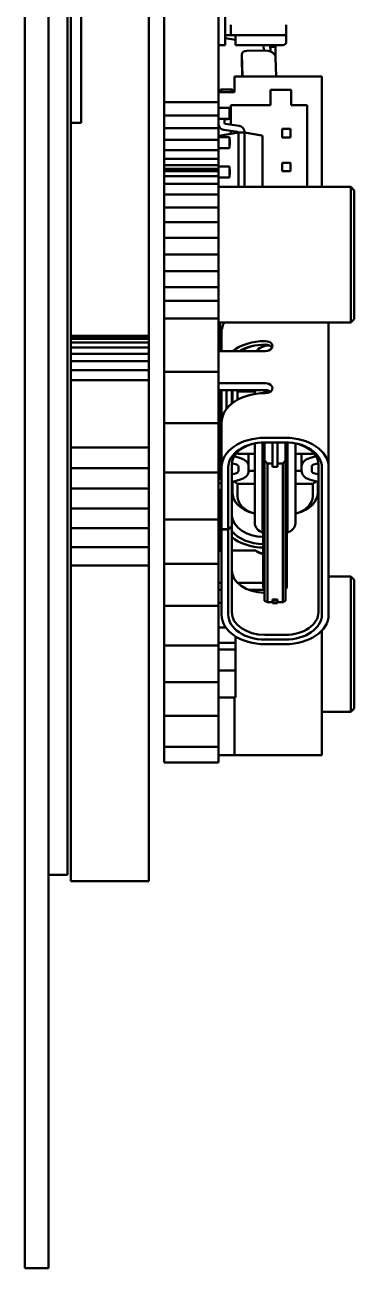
# Model space of a CAD drawing. Header units: millimetres. Extents: x 71 to 428, y 120 to 295.
# Drawn here: x 235.33 to 245.04, y 156.57 to 193.28 of the extents above; entities that cross this region are included whole.
import ezdxf

# ---------------------------------------------------------------- set-up
doc = ezdxf.new("R2010")
doc.units = ezdxf.units.MM
doc.header["$LTSCALE"] = 0.75
doc.layers.add('Visible', color=7, linetype='Continuous', lineweight=50)

msp = doc.modelspace()

# ---------------------------------------------------------------- linework, layer by layer
at = {"layer": 'Visible', "extrusion": (1, -2e-16, 0)}
for p, q in [((235.33, 252.426), (235.33, 156.566)), ((236.03, 252.426), (236.03, 156.566)), ((236.59, 168.176), (236.59, 240.816)), ((236.69, 190.384), (236.69, 219.424)), ((236.99, 194.524), (236.99, 190.384)), ((238.99, 194.524), (238.99, 184.093)), ((239.44, 190.997), (239.44, 194.524)), ((241.041, 194.525), (241.041, 190.997)), ((241.241, 192.98), (241.241, 194.18)), ((241.408, 193.28), (241.408, 192.98)), ((241.241, 192.78), (241.241, 192.98)), ((241.408, 192.98), (241.241, 192.98)), ((241.541, 192.834), (241.241, 192.887)), ((241.241, 192.78), (241.241, 192.68)), ((241.408, 192.98), (242.991, 192.98)), ((241.541, 192.68), (241.541, 192.98)), ((243.041, 193.03), (243.041, 192.78)), ((241.241, 192.68), (241.041, 192.68)), ((242.941, 192.68), (241.541, 192.68)), ((241.73, 192.299), (241.73, 192.406)), ((241.73, 192.404), (241.746, 191.757)), ((242.427, 192.518), (241.877, 192.512)), ((242.37, 192.68), (242.374, 192.518)), ((242.571, 192.494), (242.567, 192.68)), ((242.572, 192.609), (242.57, 192.68)), ((242.597, 192.627), (242.572, 192.609)), ((242.572, 192.609), (242.572, 192.494)), ((242.595, 192.68), (242.597, 192.627)), ((242.597, 192.627), (242.697, 192.628)), ((242.695, 192.68), (242.697, 192.628)), ((242.722, 192.61), (242.697, 192.628)), ((242.722, 192.61), (242.72, 192.68)), ((242.722, 192.451), (242.722, 192.61)), ((241.73, 192.298), (241.743, 191.757)), ((242.74, 191.757), (242.727, 192.314)), ((241.509, 191.294), (241.509, 191.757)), ((244.091, 191.757), (241.509, 191.757)), ((244.091, 188.492), (244.091, 191.757)), ((241.509, 191.294), (241.041, 191.294)), ((241.452, 191.375), (241.102, 191.371)), ((241.102, 191.371), (241.104, 191.294)), ((241.158, 191.294), (241.102, 191.371)), ((241.234, 191.294), (241.233, 191.294)), ((241.324, 191.295), (241.234, 191.294)), ((241.234, 191.294), (241.234, 191.294)), ((241.327, 191.294), (241.324, 191.295)), ((241.324, 191.295), (241.324, 191.294)), ((241.396, 191.294), (241.452, 191.375)), ((241.452, 191.375), (241.454, 191.294)), ((242.571, 191.362), (242.571, 190.912)), ((243.187, 191.362), (242.571, 191.362)), ((243.187, 190.912), (243.187, 191.362)), ((239.44, 190.605), (239.44, 190.997)), ((239.44, 190.997), (241.041, 190.997)), ((241.041, 190.997), (241.041, 190.605)), ((239.44, 190.228), (239.44, 190.605)), ((239.44, 190.605), (241.041, 190.605)), ((241.366, 190.833), (241.041, 190.833)), ((241.041, 190.605), (241.041, 190.228)), ((241.366, 190.833), (241.366, 190.503)), ((241.376, 190.742), (241.366, 190.742)), ((241.376, 190.738), (241.366, 190.738)), ((241.376, 190.588), (241.366, 190.588)), ((241.376, 190.584), (241.366, 190.584)), ((241.376, 190.738), (241.376, 190.742)), ((241.376, 190.588), (241.376, 190.738)), ((241.376, 190.584), (241.376, 190.588)), ((241.401, 190.912), (241.401, 190.332)), ((242.571, 190.912), (241.401, 190.912)), ((243.652, 190.912), (243.187, 190.912)), ((243.652, 188.492), (243.652, 190.912)), ((236.69, 184.093), (236.69, 190.384)), ((236.69, 190.384), (236.99, 190.384)), ((239.44, 189.88), (239.44, 190.228)), ((239.44, 190.228), (241.041, 190.228)), ((241.366, 190.503), (241.041, 190.503)), ((241.041, 190.228), (241.041, 189.88)), ((241.196, 190.179), (241.609, 190.121)), ((241.221, 190.375), (241.221, 190.503)), ((241.221, 190.495), (241.315, 190.495)), ((241.651, 190.297), (241.238, 190.355)), ((243.166, 190.207), (242.916, 190.207)), ((242.916, 190.207), (242.916, 189.957)), ((243.166, 190.207), (243.166, 189.957)), ((239.44, 189.576), (239.44, 189.88)), ((239.44, 189.88), (241.041, 189.88)), ((241.366, 189.965), (241.041, 189.965)), ((241.041, 189.88), (241.041, 189.576)), ((241.057, 190.001), (241.626, 190.101)), ((241.366, 189.635), (241.366, 189.965)), ((241.376, 189.884), (241.366, 189.884)), ((241.376, 189.806), (241.376, 189.884)), ((241.401, 190.15), (241.401, 190.061)), ((241.626, 190.101), (241.806, 190.101)), ((241.626, 190.101), (241.626, 190.101)), ((241.626, 190.081), (241.626, 188.492)), ((241.626, 190.081), (241.626, 190.081)), ((241.806, 190.101), (241.806, 190.119)), ((241.806, 190.101), (242.324, 190.009)), ((241.806, 190.081), (241.806, 188.492)), ((241.806, 190.081), (241.806, 190.081)), ((242.341, 189.99), (242.341, 188.512)), ((243.166, 189.957), (242.916, 189.957)), ((239.44, 189.326), (239.44, 189.576)), ((239.44, 189.576), (241.041, 189.576)), ((241.366, 189.635), (241.041, 189.635)), ((241.041, 189.576), (241.041, 189.326)), ((241.376, 189.727), (241.366, 189.727)), ((241.376, 189.727), (241.376, 189.806)), ((239.44, 189.14), (239.44, 189.326)), ((239.44, 189.326), (241.041, 189.326)), ((239.44, 189.026), (239.44, 189.14)), ((239.44, 189.14), (241.041, 189.14)), ((241.041, 189.326), (241.041, 189.14)), ((241.041, 189.14), (241.041, 189.026)), ((241.366, 189.098), (241.041, 189.098)), ((241.366, 189.098), (241.366, 188.768)), ((242.916, 189.207), (242.916, 188.957)), ((243.166, 189.207), (242.916, 189.207)), ((243.166, 189.207), (243.166, 188.957)), ((239.44, 189.008), (239.44, 189.026)), ((239.44, 189.026), (241.041, 189.026)), ((239.44, 188.959), (239.44, 189.008)), ((239.44, 189.008), (241.041, 189.008)), ((239.44, 188.816), (239.44, 188.959)), ((239.44, 188.959), (241.041, 188.959)), ((239.44, 188.584), (239.44, 188.816)), ((239.44, 188.816), (241.041, 188.816)), ((241.041, 189.026), (241.041, 189.008)), ((241.041, 189.008), (241.041, 188.959)), ((241.041, 188.959), (241.041, 188.816)), ((241.041, 188.816), (241.041, 188.584)), ((241.366, 188.768), (241.041, 188.768)), ((241.376, 189.006), (241.366, 189.006)), ((241.376, 189.002), (241.366, 189.002)), ((241.376, 188.852), (241.366, 188.852)), ((241.376, 188.849), (241.366, 188.849)), ((241.376, 189.002), (241.376, 189.006)), ((241.376, 188.852), (241.376, 189.002)), ((241.376, 188.849), (241.376, 188.852)), ((243.166, 188.957), (242.916, 188.957)), ((239.44, 188.272), (239.44, 188.584)), ((239.44, 188.584), (241.041, 188.584)), ((241.041, 188.584), (241.041, 188.272)), ((241.041, 188.492), (244.941, 188.492)), ((241.109, 188.492), (241.057, 188.501)), ((242.324, 188.492), (242.322, 188.492)), ((244.941, 188.492), (244.941, 184.492)), ((245.041, 188.392), (244.941, 188.492)), ((245.041, 188.392), (245.041, 184.592)), ((239.44, 187.891), (239.44, 188.272)), ((239.44, 188.272), (241.041, 188.272)), ((241.041, 188.272), (241.041, 187.891)), ((239.44, 187.457), (239.44, 187.891)), ((239.44, 187.891), (241.041, 187.891)), ((241.041, 187.891), (241.041, 187.457)), ((239.44, 186.986), (239.44, 187.457)), ((239.44, 187.457), (241.041, 187.457)), ((241.041, 187.457), (241.041, 186.986)), ((239.44, 186.496), (239.44, 186.986)), ((239.44, 186.986), (241.041, 186.986)), ((241.041, 186.986), (241.041, 186.496)), ((239.44, 186.006), (239.44, 186.496)), ((239.44, 186.496), (241.041, 186.496)), ((241.041, 186.496), (241.041, 186.006)), ((239.44, 185.534), (239.44, 186.006)), ((239.44, 186.006), (241.041, 186.006)), ((241.041, 186.006), (241.041, 185.534)), ((239.44, 185.131), (239.44, 185.534)), ((239.44, 185.534), (241.041, 185.534)), ((241.041, 185.534), (241.041, 185.131)), ((239.44, 184.609), (239.44, 185.131)), ((239.44, 185.131), (241.041, 185.131)), ((241.041, 185.131), (241.041, 184.609)), ((239.44, 183.034), (239.44, 184.609)), ((239.44, 184.609), (241.041, 184.609)), ((241.041, 184.609), (241.041, 183.034)), ((241.041, 184.492), (244.941, 184.492)), ((241.08, 184.367), (241.041, 184.367)), ((241.08, 183.92), (241.08, 184.492)), ((241.13, 184.395), (241.13, 184.332)), ((241.13, 184.395), (241.168, 184.395)), ((241.13, 183.647), (241.13, 184.332)), ((244.29, 184.492), (244.29, 180.214)), ((245.041, 184.592), (244.941, 184.492)), ((236.69, 184.093), (236.69, 184.072)), ((236.69, 184.093), (238.99, 184.093)), ((236.69, 184.072), (236.69, 184.008)), ((236.69, 184.072), (238.99, 184.072)), ((236.69, 184.008), (236.69, 183.902)), ((236.69, 184.008), (238.99, 184.008)), ((238.99, 184.093), (238.99, 184.072)), ((238.99, 184.072), (238.99, 184.008)), ((238.99, 184.008), (238.99, 183.902)), ((242.41, 183.94), (242.43, 183.94)), ((236.69, 183.902), (236.69, 183.755)), ((236.69, 183.902), (238.99, 183.902)), ((236.69, 183.755), (236.69, 183.569)), ((236.69, 183.755), (238.99, 183.755)), ((238.99, 183.902), (238.99, 183.755)), ((238.99, 183.755), (238.99, 183.569)), ((241.08, 183.92), (241.08, 183.641)), ((241.08, 183.92), (241.13, 183.92)), ((242.43, 183.647), (241.13, 183.647)), ((242.43, 183.837), (242.41, 183.837)), ((236.69, 183.569), (236.69, 183.344)), ((236.69, 183.569), (238.99, 183.569)), ((236.69, 183.344), (236.69, 183.085)), ((236.69, 183.344), (238.99, 183.344)), ((238.99, 183.569), (238.99, 183.344)), ((238.99, 183.344), (238.99, 183.085)), ((236.69, 183.085), (236.69, 182.789)), ((236.69, 183.085), (238.99, 183.085)), ((238.99, 183.085), (238.99, 182.789)), ((239.44, 181.517), (239.44, 183.034)), ((239.44, 183.034), (241.041, 183.034)), ((241.041, 183.034), (241.041, 181.517)), ((236.69, 182.789), (236.69, 181.433)), ((236.69, 182.789), (238.99, 182.789)), ((238.99, 182.789), (238.99, 181.433)), ((241.041, 182.696), (242.43, 182.696)), ((241.041, 182.492), (242.43, 182.492)), ((241.08, 182.492), (241.08, 181.252)), ((241.13, 182.215), (241.13, 182.492)), ((241.28, 182.492), (241.28, 182.215)), ((241.43, 182.324), (241.43, 182.492)), ((241.45, 182.108), (241.45, 182.492)), ((241.6, 182.455), (241.551, 182.492)), ((242.11, 182.492), (242.11, 182.379)), ((241.13, 181.932), (241.13, 182.215)), ((241.28, 182.215), (241.28, 181.941)), ((241.43, 182.092), (241.43, 182.324)), ((241.43, 182.165), (241.45, 182.184)), ((242.11, 182.455), (241.6, 182.455)), ((241.6, 182.207), (241.6, 182.455)), ((242.4, 182.441), (242.564, 182.441)), ((242.4, 182.441), (242.4, 182.404)), ((242.4, 182.441), (242.4, 182.441)), ((242.43, 182.404), (242.41, 182.404)), ((241.13, 181.531), (241.13, 181.932)), ((236.69, 181.433), (236.69, 180.804)), ((238.99, 181.433), (238.99, 180.804)), ((239.44, 180.063), (239.44, 181.517)), ((239.44, 181.517), (241.041, 181.517)), ((241.041, 181.517), (241.041, 180.063)), ((241.13, 180.214), (241.13, 181.531)), ((241.08, 180.714), (241.08, 181.252)), ((241.08, 181.252), (241.13, 181.252)), ((242.41, 181.087), (243.01, 181.087)), ((236.69, 180.804), (236.69, 180.187)), ((236.69, 180.804), (238.99, 180.804)), ((238.99, 180.804), (238.99, 180.187)), ((241.08, 180.925), (241.041, 180.925)), ((241.08, 179.862), (241.08, 180.714)), ((241.08, 180.714), (241.13, 180.714)), ((241.573, 180.634), (241.6, 180.614)), ((241.6, 180.614), (241.6, 180.664)), ((242.11, 180.922), (242.11, 178.558)), ((242.34, 180.949), (242.34, 178.39)), ((242.36, 180.95), (242.36, 180.687)), ((242.36, 180.687), (242.36, 180.448)), ((242.4, 180.951), (242.4, 180.415)), ((242.41, 180.951), (243.01, 180.951)), ((242.635, 180.398), (242.635, 180.951)), ((242.785, 180.398), (242.785, 180.951)), ((243.02, 180.415), (243.02, 180.951)), ((243.06, 180.95), (243.06, 180.687)), ((243.06, 180.687), (243.06, 180.448)), ((243.08, 180.949), (243.08, 178.39)), ((243.31, 180.922), (243.31, 178.558)), ((243.82, 180.614), (243.82, 180.664)), ((243.848, 180.634), (243.82, 180.614)), ((241.08, 180.425), (241.041, 180.425)), ((241.43, 178.46), (241.43, 180.287)), ((241.433, 180.338), (241.571, 180.297)), ((241.691, 180.484), (241.503, 180.541)), ((241.6, 180.614), (242.11, 180.614)), ((241.93, 180.235), (241.93, 180.614)), ((242.36, 179.92), (242.36, 180.448)), ((242.4, 180.415), (242.485, 180.329)), ((242.4, 180.415), (242.4, 176.27)), ((242.635, 180.329), (242.485, 180.329)), ((242.485, 180.329), (242.485, 176.231)), ((242.635, 180.289), (242.635, 180.398)), ((242.635, 180.289), (242.635, 180.233)), ((242.785, 180.398), (242.785, 180.289)), ((242.935, 180.329), (242.785, 180.329)), ((242.785, 180.233), (242.785, 180.289)), ((243.02, 180.415), (242.935, 180.329)), ((242.935, 180.329), (242.935, 176.231)), ((243.02, 180.616), (243.026, 180.612)), ((243.02, 176.27), (243.02, 180.415)), ((243.06, 180.448), (243.06, 179.92)), ((243.31, 180.614), (243.82, 180.614)), ((243.49, 180.6), (243.49, 180.235)), ((243.917, 180.541), (243.729, 180.484)), ((243.85, 180.297), (243.988, 180.338)), ((243.99, 180.287), (243.99, 175.936)), ((236.69, 180.187), (236.69, 179.584)), ((236.69, 180.187), (238.99, 180.187)), ((238.99, 180.187), (238.99, 179.584)), ((239.44, 178.677), (239.44, 180.063)), ((239.44, 180.063), (241.041, 180.063)), ((241.041, 180.063), (241.041, 178.677)), ((241.13, 180.214), (241.13, 178.387)), ((241.33, 178.387), (241.33, 180.214)), ((241.571, 180.044), (241.43, 180.002)), ((241.63, 180.235), (241.63, 180.106)), ((241.93, 180.106), (241.93, 180.235)), ((241.93, 180.108), (242.11, 180.108)), ((242.36, 179.681), (242.36, 179.92)), ((242.635, 180.233), (242.785, 180.233)), ((243.06, 179.92), (243.06, 179.681)), ((243.31, 180.108), (243.49, 180.108)), ((243.49, 180.235), (243.49, 180.106)), ((243.79, 180.106), (243.79, 180.235)), ((243.99, 180.002), (243.85, 180.044)), ((244.09, 180.214), (244.09, 175.863)), ((244.29, 180.214), (244.29, 175.863)), ((236.69, 179.584), (236.69, 178.995)), ((236.69, 179.584), (238.99, 179.584)), ((238.99, 179.584), (238.99, 178.995)), ((241.13, 179.751), (241.041, 179.751)), ((241.13, 179.547), (241.041, 179.547)), ((241.077, 179.547), (241.079, 179.483)), ((241.13, 179.862), (241.08, 179.862)), ((241.45, 179.602), (241.45, 179.775)), ((241.45, 179.602), (241.45, 179.469)), ((241.49, 179.796), (241.691, 179.857)), ((241.6, 179.727), (241.501, 179.8)), ((242.11, 179.727), (241.6, 179.727)), ((241.6, 179.727), (241.6, 179.359)), ((242.36, 179.521), (242.36, 179.681)), ((243.06, 179.681), (243.06, 179.521)), ((243.82, 179.727), (243.31, 179.727)), ((243.729, 179.857), (243.931, 179.796)), ((243.82, 179.727), (243.919, 179.8)), ((243.82, 179.359), (243.82, 179.727)), ((243.97, 179.602), (243.97, 179.775)), ((243.97, 179.602), (243.97, 179.469)), ((241.076, 179.193), (241.076, 177.747)), ((241.076, 179.193), (241.079, 179.073)), ((241.079, 179.483), (241.079, 179.073)), ((241.13, 179.483), (241.079, 179.483)), ((241.45, 179.469), (241.45, 179.465)), ((242.36, 179.35), (242.36, 179.521)), ((242.36, 179.18), (242.36, 179.35)), ((242.36, 179.009), (242.36, 179.18)), ((243.06, 179.521), (243.06, 179.35)), ((243.06, 179.35), (243.06, 179.18)), ((243.06, 179.18), (243.06, 179.009)), ((243.97, 179.469), (243.97, 179.465)), ((236.69, 178.995), (236.69, 178.42)), ((236.69, 178.995), (238.99, 178.995)), ((238.99, 178.995), (238.99, 178.42)), ((241.079, 179.073), (241.13, 179.073)), ((242.11, 178.846), (242.064, 178.858)), ((242.36, 178.839), (242.36, 179.009)), ((242.36, 178.668), (242.36, 178.839)), ((243.06, 179.009), (243.06, 178.839)), ((243.06, 178.839), (243.06, 178.668)), ((243.31, 178.846), (243.357, 178.858)), ((239.44, 177.361), (239.44, 178.677)), ((239.44, 178.677), (241.041, 178.677)), ((241.041, 178.677), (241.041, 177.361)), ((241.33, 178.387), (241.43, 178.46)), ((241.33, 178.38), (241.43, 178.453)), ((241.43, 178.776), (241.433, 178.778)), ((241.43, 178.453), (241.43, 178.46)), ((241.43, 175.936), (241.43, 178.453)), ((242.36, 178.498), (242.36, 178.668)), ((242.36, 178.215), (242.36, 178.498)), ((243.06, 178.668), (243.06, 178.498)), ((243.06, 178.498), (243.06, 178.215)), ((236.69, 178.42), (236.69, 177.86)), ((236.69, 178.42), (238.99, 178.42)), ((238.99, 178.42), (238.99, 177.86)), ((241.042, 178.1), (241.041, 178.1)), ((241.13, 178.38), (241.13, 178.387)), ((241.13, 178.387), (241.33, 178.387)), ((241.33, 178.38), (241.13, 178.38)), ((241.13, 178.38), (241.13, 175.863)), ((241.33, 175.863), (241.33, 178.38)), ((242.36, 177.976), (242.36, 178.215)), ((243.06, 178.215), (243.06, 177.976)), ((236.69, 177.86), (236.69, 177.315)), ((236.69, 177.86), (238.99, 177.86)), ((238.99, 177.86), (238.99, 177.315)), ((241.43, 177.755), (242.143, 177.755)), ((242.36, 176.936), (242.36, 177.976)), ((243.06, 177.976), (243.06, 176.936)), ((239.44, 176.12), (239.44, 177.361)), ((239.44, 177.361), (241.041, 177.361)), ((241.041, 177.361), (241.041, 176.12)), ((236.69, 177.315), (236.69, 176.785)), ((236.69, 177.315), (238.99, 177.315)), ((238.99, 177.315), (238.99, 176.785)), ((244.29, 176.992), (244.941, 176.992)), ((244.941, 176.992), (244.941, 172.992)), ((245.041, 176.892), (244.941, 176.992)), ((236.69, 176.785), (236.69, 174.698)), ((238.99, 176.785), (238.99, 174.698)), ((241.13, 176.804), (241.041, 176.804)), ((241.13, 176.599), (241.041, 176.599)), ((242.36, 176.804), (241.6, 176.804)), ((242.4, 176.599), (241.924, 176.599)), ((242.36, 176.697), (242.36, 176.936)), ((243.06, 176.936), (243.06, 176.697)), ((245.041, 176.892), (245.041, 173.092)), ((242.4, 176.27), (242.485, 176.231)), ((242.485, 176.231), (242.635, 176.231)), ((242.635, 176.284), (242.635, 176.306)), ((242.635, 176.306), (242.785, 176.306)), ((242.635, 176.284), (242.635, 176.228)), ((242.785, 176.284), (242.635, 176.284)), ((242.635, 176.201), (242.635, 176.228)), ((242.785, 176.284), (242.785, 176.306)), ((242.785, 176.228), (242.785, 176.284)), ((242.785, 176.231), (242.935, 176.231)), ((242.785, 176.228), (242.785, 176.201)), ((242.935, 176.231), (243.02, 176.27)), ((239.44, 174.956), (239.44, 176.12)), ((239.44, 176.12), (241.041, 176.12)), ((241.041, 176.212), (241.13, 176.212)), ((241.041, 176.12), (241.041, 174.956)), ((242.785, 176.201), (242.635, 176.201)), ((241.041, 175.484), (241.258, 175.484)), ((241.541, 175.033), (241.541, 175.223)), ((243.01, 175.268), (242.41, 175.268)), ((243.01, 175.127), (242.41, 175.127)), ((244.091, 175.395), (244.091, 171.712)), ((239.44, 173.873), (239.44, 174.956)), ((239.44, 174.956), (241.041, 174.956)), ((241.041, 175.033), (241.541, 175.033)), ((241.041, 174.956), (241.041, 173.873)), ((241.041, 174.833), (241.541, 174.833)), ((241.541, 174.833), (241.541, 175.033)), ((241.541, 174.218), (241.541, 174.833)), ((242.41, 174.99), (243.01, 174.99)), ((236.69, 174.698), (236.69, 174.566)), ((236.69, 174.566), (236.69, 174.436)), ((236.69, 174.436), (236.69, 174.306)), ((238.99, 174.698), (238.99, 174.566)), ((238.99, 174.566), (238.99, 174.436)), ((238.99, 174.436), (238.99, 174.306)), ((236.69, 174.306), (236.69, 174.178)), ((236.69, 174.178), (236.69, 174.051)), ((236.69, 174.051), (236.69, 173.925)), ((238.99, 174.306), (238.99, 174.178)), ((238.99, 174.178), (238.99, 174.051)), ((238.99, 174.051), (238.99, 173.925)), ((241.041, 174.218), (241.541, 174.218)), ((241.541, 173.415), (241.541, 174.218)), ((236.69, 173.925), (236.69, 173.8)), ((236.69, 173.8), (236.69, 173.677)), ((236.69, 173.677), (236.69, 173.554)), ((238.99, 173.925), (238.99, 173.8)), ((238.99, 173.8), (238.99, 173.677)), ((238.99, 173.677), (238.99, 173.554)), ((239.44, 172.874), (239.44, 173.873)), ((239.44, 173.873), (241.041, 173.873)), ((241.041, 173.873), (241.041, 172.874)), ((236.69, 173.554), (236.69, 173.433)), ((236.69, 173.433), (236.69, 173.314)), ((236.69, 173.314), (236.69, 173.195)), ((238.99, 173.554), (238.99, 173.433)), ((238.99, 173.433), (238.99, 173.314)), ((238.99, 173.314), (238.99, 173.195)), ((241.041, 173.415), (241.541, 173.415)), ((241.509, 171.712), (241.509, 173.415)), ((236.69, 173.195), (236.69, 173.078)), ((236.69, 173.078), (236.69, 172.962)), ((236.69, 172.962), (236.69, 172.847)), ((238.99, 173.195), (238.99, 173.078)), ((238.99, 173.078), (238.99, 172.962)), ((238.99, 172.962), (238.99, 172.847)), ((244.091, 172.992), (244.941, 172.992)), ((245.041, 173.092), (244.941, 172.992)), ((236.69, 172.847), (236.69, 172.733)), ((236.69, 172.733), (236.69, 172.621)), ((236.69, 172.621), (236.69, 172.51)), ((238.99, 172.847), (238.99, 172.733)), ((238.99, 172.733), (238.99, 172.621)), ((238.99, 172.621), (238.99, 172.51)), ((239.44, 171.962), (239.44, 172.874)), ((239.44, 172.874), (241.041, 172.874)), ((241.041, 172.874), (241.041, 171.962)), ((236.69, 172.51), (236.69, 172.4)), ((236.69, 172.4), (236.69, 172.291)), ((236.69, 172.291), (236.69, 172.184)), ((238.99, 172.51), (238.99, 172.4)), ((238.99, 172.4), (238.99, 172.291)), ((238.99, 172.291), (238.99, 172.184)), ((236.69, 172.184), (236.69, 172.078)), ((236.69, 172.078), (236.69, 171.973)), ((236.69, 171.973), (236.69, 171.87)), ((236.69, 171.87), (236.69, 171.767)), ((238.99, 172.184), (238.99, 172.078)), ((238.99, 172.078), (238.99, 171.973)), ((238.99, 171.973), (238.99, 171.87)), ((238.99, 171.87), (238.99, 171.767)), ((239.44, 171.495), (239.44, 171.962)), ((239.44, 171.962), (241.041, 171.962)), ((241.041, 171.962), (241.041, 171.495)), ((236.69, 171.767), (236.69, 171.667)), ((236.69, 171.667), (236.69, 171.567)), ((236.69, 171.567), (236.69, 171.469)), ((236.69, 171.469), (236.69, 171.372)), ((238.99, 171.767), (238.99, 171.667)), ((238.99, 171.667), (238.99, 171.567)), ((238.99, 171.567), (238.99, 171.469)), ((238.99, 171.469), (238.99, 171.372)), ((239.44, 171.495), (241.041, 171.495)), ((241.509, 171.712), (241.041, 171.712)), ((244.091, 171.712), (241.509, 171.712)), ((236.69, 171.372), (236.69, 171.276)), ((236.69, 171.276), (236.69, 171.182)), ((236.69, 171.182), (236.69, 171.089)), ((236.69, 171.089), (236.69, 170.997)), ((238.99, 171.372), (238.99, 171.276)), ((238.99, 171.276), (238.99, 171.182)), ((238.99, 171.182), (238.99, 171.089)), ((238.99, 171.089), (238.99, 170.997)), ((236.69, 170.997), (236.69, 170.907)), ((236.69, 170.907), (236.69, 170.817)), ((236.69, 170.817), (236.69, 170.73)), ((236.69, 170.73), (236.69, 170.643)), ((238.99, 170.997), (238.99, 170.907)), ((238.99, 170.907), (238.99, 170.817)), ((238.99, 170.817), (238.99, 170.73)), ((238.99, 170.73), (238.99, 170.643)), ((236.69, 170.643), (236.69, 170.558)), ((236.69, 170.558), (236.69, 170.474)), ((236.69, 170.474), (236.69, 170.392)), ((236.69, 170.392), (236.69, 170.311)), ((238.99, 170.643), (238.99, 170.558)), ((238.99, 170.558), (238.99, 170.474)), ((238.99, 170.474), (238.99, 170.392)), ((238.99, 170.392), (238.99, 170.311)), ((236.69, 170.311), (236.69, 170.231)), ((236.69, 170.231), (236.69, 170.153)), ((236.69, 170.153), (236.69, 170.076)), ((236.69, 170.076), (236.69, 170)), ((236.69, 170), (236.69, 169.926)), ((238.99, 170.311), (238.99, 170.231)), ((238.99, 170.231), (238.99, 170.153)), ((238.99, 170.153), (238.99, 170.076)), ((238.99, 170.076), (238.99, 170)), ((238.99, 170), (238.99, 169.926)), ((236.69, 169.926), (236.69, 169.853)), ((236.69, 169.853), (236.69, 169.782)), ((236.69, 169.782), (236.69, 169.711)), ((236.69, 169.711), (236.69, 169.643)), ((236.69, 169.643), (236.69, 169.575)), ((238.99, 169.926), (238.99, 169.853)), ((238.99, 169.853), (238.99, 169.782)), ((238.99, 169.782), (238.99, 169.711)), ((238.99, 169.711), (238.99, 169.643)), ((238.99, 169.643), (238.99, 169.575)), ((236.69, 169.575), (236.69, 169.509)), ((236.69, 169.509), (236.69, 169.445)), ((236.69, 169.445), (236.69, 169.381)), ((236.69, 169.381), (236.69, 169.319)), ((236.69, 169.319), (236.69, 169.259)), ((236.69, 169.259), (236.69, 169.2)), ((238.99, 169.575), (238.99, 169.509)), ((238.99, 169.509), (238.99, 169.445)), ((238.99, 169.445), (238.99, 169.381)), ((238.99, 169.381), (238.99, 169.319)), ((238.99, 169.319), (238.99, 169.259)), ((238.99, 169.259), (238.99, 169.2)), ((236.69, 169.2), (236.69, 169.142)), ((236.69, 169.142), (236.69, 169.086)), ((236.69, 169.086), (236.69, 169.031)), ((236.69, 169.031), (236.69, 168.977)), ((236.69, 168.977), (236.69, 168.925)), ((236.69, 168.925), (236.69, 168.874)), ((238.99, 169.2), (238.99, 169.142)), ((238.99, 169.142), (238.99, 169.086)), ((238.99, 169.086), (238.99, 169.031)), ((238.99, 169.031), (238.99, 168.977)), ((238.99, 168.977), (238.99, 168.925)), ((238.99, 168.925), (238.99, 168.874)), ((236.69, 168.874), (236.69, 168.825)), ((236.69, 168.825), (236.69, 168.777)), ((236.69, 168.777), (236.69, 168.731)), ((236.69, 168.731), (236.69, 168.686)), ((236.69, 168.686), (236.69, 168.642)), ((236.69, 168.642), (236.69, 168.6)), ((236.69, 168.6), (236.69, 168.559)), ((236.69, 168.559), (236.69, 168.519)), ((236.69, 168.519), (236.69, 168.481)), ((238.99, 168.874), (238.99, 168.825)), ((238.99, 168.825), (238.99, 168.777)), ((238.99, 168.777), (238.99, 168.731)), ((238.99, 168.731), (238.99, 168.686)), ((238.99, 168.686), (238.99, 168.642)), ((238.99, 168.642), (238.99, 168.6)), ((238.99, 168.6), (238.99, 168.559)), ((238.99, 168.559), (238.99, 168.519)), ((238.99, 168.519), (238.99, 168.481)), ((236.03, 168.176), (236.59, 168.176)), ((236.69, 168.481), (236.69, 168.445)), ((236.69, 168.445), (236.69, 168.41)), ((236.69, 168.41), (236.69, 168.376)), ((236.69, 168.376), (236.69, 168.344)), ((236.69, 168.344), (236.69, 168.313)), ((236.69, 168.313), (236.69, 168.283)), ((236.69, 168.283), (236.69, 168.255)), ((236.69, 168.255), (236.69, 168.229)), ((236.69, 168.229), (236.69, 168.204)), ((236.69, 168.204), (236.69, 168.18)), ((236.69, 168.18), (236.69, 168.158)), ((236.69, 168.158), (236.69, 168.137)), ((238.99, 168.481), (238.99, 168.445)), ((238.99, 168.445), (238.99, 168.41)), ((238.99, 168.41), (238.99, 168.376)), ((238.99, 168.376), (238.99, 168.344)), ((238.99, 168.344), (238.99, 168.313)), ((238.99, 168.313), (238.99, 168.283)), ((238.99, 168.283), (238.99, 168.255)), ((238.99, 168.255), (238.99, 168.229)), ((238.99, 168.229), (238.99, 168.204)), ((238.99, 168.204), (238.99, 168.18)), ((238.99, 168.18), (238.99, 168.158)), ((238.99, 168.158), (238.99, 168.137)), ((236.69, 168.137), (236.69, 168.117)), ((236.69, 168.117), (236.69, 168.099)), ((236.69, 168.099), (236.69, 167.996)), ((236.69, 167.996), (238.99, 167.996)), ((238.99, 168.137), (238.99, 168.117)), ((238.99, 168.117), (238.99, 168.099)), ((238.99, 168.099), (238.99, 167.996)), ((236.03, 156.566), (235.33, 156.566))]:
    msp.add_line(p, q, dxfattribs=at)
at = {"layer": 'Visible', "extrusion": (0, -1e-16, -1)}
for centre, radius, start, end in [((-242.941, 192.78), 0.1, 180, 270), ((-242.991, 193.03), 0.05, 180, 270), ((-241.241, 190.375), 0.02, 278, 360), ((-241.315, 190.526), 0.0305, 227.7362, 270), ((-241.061, 189.981), 0.02, 360, 80), ((-241.606, 190.101), 0.02, 98, 180), ((-242.321, 189.99), 0.02, 100, 180), ((-241.061, 188.521), 0.02, 280, 360), ((-242.321, 188.512), 0.02, 180, 260), ((-241.831, 178.822), 0.4, 353.6215, 359.4364)]:
    msp.add_arc(centre, radius, start, end, dxfattribs=at)
at = {"layer": 'Visible'}
for centre, start, end in [((241.221, 190.357), 180, 262), ((241.626, 190.119), 0, 82)]:
    msp.add_arc(centre, 0.18, start, end, dxfattribs=at)
for centre, major_axis, ratio, start_param, end_param in [((241.88, 192.406), (0.15, 0), 0.707107, 1.58825, 3.159046), ((242.427, 192.306), (0.3, 0.007), 0.706999, 0, 1.553346), ((242.724, 192.345), (-0.002, 0.15), 0.012341, 0.785322, 1.563013), ((241.88, 192.299), (-0.15, 0), 0.707107, 0, 0.017453), ((241.804, 190.081), (0.0017, 0.02), 0.086179, -1.548178, -0.00754), ((241.25, 184.399), (0.22, 0), 0.731354, 3.451467, 3.829262), ((242.41, 184.186), (-1.28, 0), 0.681998, -0.358606, -0.156893), ((241.25, 184.195), (0.22, 0), 0.731354, 3.451467, 3.829262), ((241.25, 183.717), (-0.22, 0), 0.731354, 0.309874, 0.538025), ((241.13, 183.537), (-0.15, 0), 0.731354, 4.712389, 5.35191), ((242.41, 183.067), (-1.13, 0), 0.681998, -1.570796, -0.852828), ((242.56, 183.509), (-0.45, 0), 0.681998, -1.515447, -0.466437), ((242.43, 183.691), (0.2, 0), 0.731354, 0.357244, 1.570796), ((241.53, 182.462), (-0.1, 0), 0.681998, -0.450491, 0), ((242.43, 182.345), (0.2, 0), 0.731354, 0.774539, 1.570796), ((241.25, 182.49), (-0.22, 0), 0.731354, 0.309874, 0.687669), ((242.41, 181.531), (-1.28, 0), 0.681998, -1.570796, 0), ((241.25, 182.012), (-0.22, 0), 0.731354, 0.309874, 0.687669), ((241.25, 181.467), (-0.22, 0), 0.731354, 0.309874, 0.687669), ((241.25, 181.102), (0.22, 0), 0.731354, 3.451467, 3.829262), ((241.25, 181.091), (0.22, 0), 0.731354, 3.451467, 3.829262), ((242.41, 180.214), (-1.28, 0), 0.681998, -1.570796, 0), ((243.01, 180.214), (-1.28, 0), 0.681998, 3.141593, 4.712389), ((242.41, 180.287), (-0.98, 0), 0.681998, -1.182036, 0), ((242.53, 180.687), (-0.17, 0), 0.731354, 0, 0.649719), ((243.01, 180.287), (-0.98, 0), 0.681998, 3.141593, 4.323629), ((241.53, 180.235), (-0.4, 0), 0.681998, 3.141593, 4.297882), ((242.89, 180.448), (0.17, 0), 0.731354, -0.700212, 0), ((243.89, 180.235), (-0.4, 0), 0.681998, -1.156289, 0), ((241.53, 180.106), (-0.4, 0), 0.681998, 1.985303, 3.141593), ((243.89, 180.106), (-0.4, 0), 0.681998, 0, 1.156289), ((242.431, 179.669), (-0.0111, 0.0815), 0.747973, 2.42051, 2.45242), ((242.99, 179.669), (0.0111, 0.0815), 0.747973, 3.830764, 3.862675), ((242.41, 179.469), (-0.96, 0), 0.681998, 0, 1.201316), ((242.41, 179.359), (-0.81, 0), 0.681998, 0, 1.191389), ((243.01, 179.359), (-0.81, 0), 0.681998, 1.950204, 3.141593), ((243.904, 179.513), (-0.0967, 0), 0.681998, 2.331809, 2.682718), ((241.037, 178.5), (-0.005, 0.4), 0.012341, 3.141593, 4.876267), ((242.41, 178.715), (-1.13, 0), 0.681998, 0.521131, 1.526534), ((242.43, 177.901), (0.35, 0), 0.731354, 3.749838, 4.511031), ((242.431, 177.964), (-0.0111, 0.0815), 0.747998, 2.420304, 2.452217), ((242.99, 177.964), (0.0111, 0.0815), 0.747973, 3.830764, 3.862675), ((242.89, 176.699), (-0.17, 0.017), 0.671278, 2.510266, 2.560759), ((242.41, 175.863), (-1.28, 0), 0.681998, 0, 1.570796), ((242.41, 175.936), (-0.98, 0), 0.681998, 0, 1.570796), ((243.01, 175.936), (-0.98, 0), 0.681998, 1.570796, 3.141593)]:
    msp.add_ellipse(centre, major_axis=major_axis, ratio=ratio, start_param=start_param, end_param=end_param, dxfattribs=at)
at = {"layer": 'Visible', "extrusion": (-8.68241e-18, -7.59613e-19, -1)}
msp.add_ellipse((241.628, 190.081), major_axis=(-0.0017, 0.02), ratio=0.086179, start_param=-1.548178, end_param=-0.00754, dxfattribs=at)
at = {"layer": 'Visible', "extrusion": (2.25759e-27, -1e-16, -1)}
msp.add_ellipse((241.25, 184.058), major_axis=(0.22, 0), ratio=0.731354, start_param=2.453923, end_param=2.831718, dxfattribs=at)
at = {"layer": 'Visible', "extrusion": (-3.19554e-24, -1e-16, -1)}
msp.add_ellipse((242.41, 183.067), major_axis=(-1.28, 0), ratio=0.681998, start_param=0.72734, end_param=1.570796, dxfattribs=at)
at = {"layer": 'Visible', "extrusion": (-2.865e-28, -1e-16, -1)}
for centre in [(242.43, 183.793), (242.43, 182.55)]:
    msp.add_ellipse(centre, major_axis=(-0.2, 0), ratio=0.731354, start_param=1.570796, end_param=4.712389, dxfattribs=at)
at = {"layer": 'Visible', "extrusion": (-3.19232e-27, -1e-16, -1)}
for centre in [(241.25, 183.854), (241.25, 182.149), (241.25, 181.644)]:
    msp.add_ellipse(centre, major_axis=(-0.22, 0), ratio=0.731354, start_param=-0.687669, end_param=-0.309874, dxfattribs=at)
at = {"layer": 'Visible', "extrusion": (-3.20101e-24, -1e-16, -1)}
msp.add_ellipse((242.41, 183.176), major_axis=(-0.98, 0), ratio=0.681998, start_param=0.781412, end_param=1.172729, dxfattribs=at)
at = {"layer": 'Visible', "extrusion": (-3.19747e-24, -1e-16, -1)}
msp.add_ellipse((242.56, 182.339), major_axis=(-0.22, 0), ratio=0.681998, start_param=0.753148, end_param=1.286626, dxfattribs=at)
at = {"layer": 'Visible', "extrusion": (-3.02823e-27, -1e-16, -1)}
for centre in [(241.25, 182.353), (241.25, 181.808), (241.25, 181.63)]:
    msp.add_ellipse(centre, major_axis=(-0.22, 0), ratio=0.731354, start_param=-0.687669, end_param=-0.309874, dxfattribs=at)
at = {"layer": 'Visible', "extrusion": (-3.19613e-24, -1e-16, -1)}
msp.add_ellipse((242.56, 182.339), major_axis=(-0.22, 0), ratio=0.681998, start_param=0.442481, end_param=0.753148, dxfattribs=at)
at = {"layer": 'Visible', "extrusion": (-9.09377e-27, -1e-16, -1)}
msp.add_ellipse((241.25, 181.262), major_axis=(-0.22, 0), ratio=0.731354, start_param=-0.687669, end_param=-0.309874, dxfattribs=at)
at = {"layer": 'Visible', "extrusion": (-3.19674e-24, -1e-16, -1)}
msp.add_ellipse((242.41, 180.214), major_axis=(-1.08, 0), ratio=0.681998, start_param=0, end_param=1.570796, dxfattribs=at)
at = {"layer": 'Visible', "extrusion": (-3.19663e-24, -1e-16, -1)}
msp.add_ellipse((243.01, 180.214), major_axis=(-1.08, 0), ratio=0.681998, start_param=1.570796, end_param=3.141593, dxfattribs=at)
at = {"layer": 'Visible', "extrusion": (2.68824e-29, -1e-16, -1)}
msp.add_ellipse((242.89, 180.687), major_axis=(0.17, 0), ratio=0.731354, start_param=0, end_param=0.649719, dxfattribs=at)
at = {"layer": 'Visible', "extrusion": (-3.1949e-24, -1e-16, -1)}
for centre, start_param, end_param in [((241.53, 180.235), 1.985303, 3.141593), ((243.89, 180.106), -1.156289, 0)]:
    msp.add_ellipse(centre, major_axis=(-0.1, 0), ratio=0.681998, start_param=start_param, end_param=end_param, dxfattribs=at)
at = {"layer": 'Visible', "extrusion": (1.01224e-27, -1e-16, -1)}
for centre in [(242.53, 180.448), (242.53, 176.936)]:
    msp.add_ellipse(centre, major_axis=(0.17, 0), ratio=0.731354, start_param=2.441381, end_param=3.141593, dxfattribs=at)
at = {"layer": 'Visible', "extrusion": (1.42992e-17, -9.79117e-17, -1)}
msp.add_ellipse((242.89, 180.685), major_axis=(0.169, 0.025), ratio=0.781141, start_param=0.763308, end_param=0.8138, dxfattribs=at)
at = {"layer": 'Visible', "extrusion": (-3.19671e-24, -1e-16, -1)}
msp.add_ellipse((243.89, 180.6), major_axis=(-0.4, 0), ratio=0.681998, start_param=0, end_param=0.049579, dxfattribs=at)
at = {"layer": 'Visible', "extrusion": (-3.1987e-24, -1e-16, -1)}
msp.add_ellipse((243.89, 180.235), major_axis=(-0.1, 0), ratio=0.681998, start_param=0, end_param=1.156289, dxfattribs=at)
at = {"layer": 'Visible', "extrusion": (-3.19888e-24, -1e-16, -1)}
msp.add_ellipse((241.53, 180.106), major_axis=(-0.1, 0), ratio=0.681998, start_param=3.141593, end_param=4.297882, dxfattribs=at)
at = {"layer": 'Visible', "extrusion": (-1.96847e-27, -1e-16, -1)}
for centre in [(242.53, 179.92), (242.53, 179.681), (242.53, 178.215), (242.53, 177.976)]:
    msp.add_ellipse(centre, major_axis=(-0.17, 0), ratio=0.731354, start_param=-0.68445, end_param=0, dxfattribs=at)
at = {"layer": 'Visible', "extrusion": (3.81706e-28, -1e-16, -1)}
for centre in [(242.89, 179.92), (242.89, 179.681), (242.89, 178.215), (242.89, 177.976)]:
    msp.add_ellipse(centre, major_axis=(0.17, 0), ratio=0.731354, start_param=0, end_param=0.68445, dxfattribs=at)
at = {"layer": 'Visible', "extrusion": (-3.19834e-24, -1e-16, -1)}
msp.add_ellipse((241.53, 179.734), major_axis=(-0.1, 0), ratio=0.681998, start_param=0, end_param=1.156289, dxfattribs=at)
at = {"layer": 'Visible', "extrusion": (-3.16214e-24, -1e-16, -1)}
msp.add_ellipse((241.517, 179.554), major_axis=(-0.0967, 0), ratio=0.681998, start_param=0.458874, end_param=0.809784, dxfattribs=at)
at = {"layer": 'Visible', "extrusion": (-3.19472e-24, -1e-16, -1)}
msp.add_ellipse((243.89, 179.734), major_axis=(-0.1, 0), ratio=0.681998, start_param=1.985303, end_param=3.141593, dxfattribs=at)
at = {"layer": 'Visible', "extrusion": (-3.13615e-24, -1e-16, -1)}
msp.add_ellipse((243.904, 179.554), major_axis=(-0.0967, 0), ratio=0.681998, start_param=2.331809, end_param=2.682718, dxfattribs=at)
at = {"layer": 'Visible', "extrusion": (-3.13587e-24, -1e-16, -1)}
msp.add_ellipse((241.517, 179.513), major_axis=(-0.0967, 0), ratio=0.681998, start_param=-0.809784, end_param=-0.458874, dxfattribs=at)
at = {"layer": 'Visible', "extrusion": (-2.08547e-27, -1e-16, -1)}
for centre in [(242.53, 179.521), (242.53, 179.35), (242.53, 179.18), (242.53, 179.009), (242.53, 178.839), (242.53, 178.668), (242.53, 178.498)]:
    msp.add_ellipse(centre, major_axis=(-0.17, 0), ratio=0.731354, start_param=-0.700211, end_param=0, dxfattribs=at)
at = {"layer": 'Visible', "extrusion": (-2.18447e-27, -1e-16, -1)}
for centre in [(242.89, 179.521), (242.89, 179.35), (242.89, 179.18), (242.89, 179.009), (242.89, 178.839), (242.89, 178.668), (242.89, 178.498)]:
    msp.add_ellipse(centre, major_axis=(-0.17, 0), ratio=0.731354, start_param=3.141593, end_param=3.841805, dxfattribs=at)
at = {"layer": 'Visible', "extrusion": (-3.19695e-24, -1e-16, -1)}
for centre, major_axis, end_param in [((243.01, 179.469), (-0.96, 0), 4.342909), ((243.01, 175.863), (-1.08, 0), 4.712389)]:
    msp.add_ellipse(centre, major_axis=major_axis, ratio=0.681998, start_param=3.141593, end_param=end_param, dxfattribs=at)
at = {"layer": 'Visible', "extrusion": (-3.19688e-24, -1e-16, -1)}
msp.add_ellipse((242.41, 178.825), major_axis=(-0.98, 0), ratio=0.681998, start_param=-1.519754, end_param=-0.070856, dxfattribs=at)
at = {"layer": 'Visible', "extrusion": (-3.19742e-24, -1e-16, -1)}
msp.add_ellipse((242.56, 178.558), major_axis=(-0.45, 0), ratio=0.681998, start_param=-1.110242, end_param=0, dxfattribs=at)
at = {"layer": 'Visible', "extrusion": (-3.19682e-24, -1e-16, -1)}
msp.add_ellipse((242.86, 178.558), major_axis=(-0.45, 0), ratio=0.681998, start_param=3.141593, end_param=4.251835, dxfattribs=at)
at = {"layer": 'Visible', "extrusion": (-3.19648e-24, -1e-16, -1)}
msp.add_ellipse((242.41, 178.715), major_axis=(-1.28, 0), ratio=0.681998, start_param=-1.531724, end_param=-0.698784, dxfattribs=at)
at = {"layer": 'Visible', "extrusion": (-3.20002e-24, -1e-16, -1)}
msp.add_ellipse((242.56, 178.39), major_axis=(-0.22, 0), ratio=0.681998, start_param=-0.429699, end_param=0, dxfattribs=at)
at = {"layer": 'Visible', "extrusion": (-3.19887e-24, -1e-16, -1)}
msp.add_ellipse((242.86, 178.39), major_axis=(-0.22, 0), ratio=0.681998, start_param=3.141593, end_param=3.571292, dxfattribs=at)
at = {"layer": 'Visible', "extrusion": (-6.63547e-27, -1e-16, -1)}
msp.add_ellipse((241.13, 177.645), major_axis=(-0.15, 0), ratio=0.731354, start_param=0.931276, end_param=1.570796, dxfattribs=at)
at = {"layer": 'Visible', "extrusion": (-3.19691e-24, -1e-16, -1)}
msp.add_ellipse((242.41, 177.18), major_axis=(-0.98, 0), ratio=0.681998, start_param=-1.560592, end_param=0, dxfattribs=at)
at = {"layer": 'Visible', "extrusion": (-3.58882e-28, -1e-16, -1)}
msp.add_ellipse((242.53, 176.697), major_axis=(-0.17, 0), ratio=0.731354, start_param=-0.649719, end_param=0, dxfattribs=at)
at = {"layer": 'Visible', "extrusion": (9.14588e-28, -1e-16, -1)}
msp.add_ellipse((242.89, 176.936), major_axis=(0.17, 0), ratio=0.731354, start_param=0, end_param=0.700212, dxfattribs=at)
at = {"layer": 'Visible', "extrusion": (1.01759e-27, -1e-16, -1)}
msp.add_ellipse((242.89, 176.697), major_axis=(0.17, 0), ratio=0.731354, start_param=0, end_param=0.649719, dxfattribs=at)
at = {"layer": 'Visible', "extrusion": (-3.19659e-24, -1e-16, -1)}
msp.add_ellipse((242.41, 175.863), major_axis=(-1.08, 0), ratio=0.681998, start_param=4.712389, end_param=6.283185, dxfattribs=at)
at = {"layer": 'Visible', "extrusion": (-3.19666e-24, -1e-16, -1)}
msp.add_ellipse((243.01, 175.863), major_axis=(-1.28, 0), ratio=0.681998, start_param=3.141593, end_param=4.712389, dxfattribs=at)
at = {"layer": 'Visible'}
for points in [[(243.041, 193.28), (243.041, 193.277), (243.041, 193.273), (243.041, 193.265), (243.041, 193.26), (243.041, 193.257)], [(242.395, 180.612), (242.397, 180.61), (242.398, 180.609), (242.4, 180.607)], [(242.395, 176.622), (242.397, 176.621), (242.398, 176.619), (242.4, 176.618)]]:
    msp.add_open_spline(points, degree=3, dxfattribs=at)
for points, knots in [([(243.041, 193.257), (243.041, 193.253), (243.041, 193.249), (243.041, 193.245), (243.041, 193.242), (243.041, 193.239), (243.041, 193.237), (243.041, 193.231), (243.041, 193.226), (243.041, 193.222), (243.041, 193.218), (243.041, 193.214), (243.041, 193.211), (243.041, 193.208), (243.041, 193.204), (243.041, 193.201), (243.041, 193.198), (243.041, 193.195), (243.041, 193.192), (243.041, 193.189), (243.041, 193.186), (243.041, 193.184), (243.041, 193.181), (243.041, 193.178), (243.041, 193.176), (243.041, 193.173), (243.041, 193.171), (243.041, 193.168), (243.041, 193.166), (243.041, 193.164), (243.041, 193.162), (243.041, 193.159), (243.041, 193.157), (243.041, 193.155), (243.041, 193.153), (243.041, 193.151), (243.041, 193.149), (243.041, 193.147), (243.041, 193.145), (243.041, 193.143), (243.041, 193.141), (243.041, 193.139), (243.041, 193.137), (243.041, 193.135), (243.041, 193.132), (243.041, 193.13), (243.041, 193.129), (243.041, 193.129), (243.041, 193.128), (243.041, 193.126), (243.041, 193.125), (243.041, 193.124), (243.041, 193.122), (243.041, 193.12), (243.041, 193.118), (243.041, 193.116), (243.041, 193.114), (243.041, 193.112), (243.041, 193.11), (243.041, 193.108), (243.041, 193.106), (243.041, 193.104), (243.041, 193.103), (243.041, 193.101), (243.041, 193.099), (243.041, 193.097), (243.041, 193.095), (243.041, 193.094), (243.041, 193.092), (243.041, 193.09), (243.041, 193.089), (243.041, 193.087), (243.041, 193.086), (243.041, 193.084), (243.041, 193.083), (243.041, 193.081), (243.041, 193.08), (243.041, 193.079), (243.041, 193.077), (243.041, 193.076), (243.041, 193.075), (243.041, 193.074), (243.041, 193.073), (243.041, 193.071), (243.041, 193.07), (243.041, 193.07), (243.041, 193.069), (243.041, 193.069), (243.041, 193.068), (243.041, 193.067), (243.041, 193.067), (243.041, 193.066), (243.041, 193.065), (243.041, 193.064), (243.041, 193.062), (243.041, 193.061), (243.041, 193.06), (243.041, 193.059), (243.041, 193.058), (243.041, 193.057), (243.041, 193.056), (243.041, 193.055), (243.041, 193.054), (243.041, 193.053), (243.041, 193.051), (243.041, 193.05), (243.041, 193.049), (243.041, 193.048), (243.041, 193.047), (243.041, 193.046), (243.041, 193.045), (243.041, 193.045), (243.041, 193.043), (243.041, 193.042), (243.041, 193.041), (243.041, 193.041), (243.041, 193.04), (243.041, 193.039), (243.041, 193.038), (243.041, 193.037), (243.041, 193.037), (243.041, 193.036), (243.041, 193.035), (243.041, 193.035), (243.041, 193.034), (243.041, 193.033), (243.041, 193.033), (243.041, 193.032), (243.041, 193.032), (243.041, 193.032), (243.041, 193.032), (243.041, 193.031), (243.041, 193.031), (243.041, 193.031), (243.041, 193.031), (243.041, 193.031), (243.041, 193.03), (243.041, 193.03), (243.041, 193.03), (243.041, 193.03), (243.041, 193.03), (243.041, 193.03)], [0, 0, 0, 0, 0.0227273, 0.0227273, 0.0227273, 0.0378387, 0.0378387, 0.0378387, 0.0681818, 0.0681818, 0.0681818, 0.0909091, 0.0909091, 0.0909091, 0.1136364, 0.1136364, 0.1136364, 0.1363636, 0.1363636, 0.1363636, 0.1590909, 0.1590909, 0.1590909, 0.1818182, 0.1818182, 0.1818182, 0.2045455, 0.2045455, 0.2045455, 0.2272727, 0.2272727, 0.2272727, 0.25, 0.25, 0.25, 0.2727273, 0.2727273, 0.2727273, 0.2954545, 0.2954545, 0.2954545, 0.3181818, 0.3181818, 0.3181818, 0.3409091, 0.3409091, 0.3409091, 0.3514519, 0.3514519, 0.3514519, 0.3636364, 0.3636364, 0.3636364, 0.3863636, 0.3863636, 0.3863636, 0.4090909, 0.4090909, 0.4090909, 0.4318182, 0.4318182, 0.4318182, 0.4545455, 0.4545455, 0.4545455, 0.4772727, 0.4772727, 0.4772727, 0.5, 0.5, 0.5, 0.5227273, 0.5227273, 0.5227273, 0.5454545, 0.5454545, 0.5454545, 0.5681818, 0.5681818, 0.5681818, 0.5909091, 0.5909091, 0.5909091, 0.6136364, 0.6136364, 0.6136364, 0.6239747, 0.6239747, 0.6239747, 0.6363636, 0.6363636, 0.6363636, 0.6590909, 0.6590909, 0.6590909, 0.6818182, 0.6818182, 0.6818182, 0.7045455, 0.7045455, 0.7045455, 0.7272727, 0.7272727, 0.7272727, 0.75, 0.75, 0.75, 0.7727273, 0.7727273, 0.7727273, 0.7923148, 0.7923148, 0.7923148, 0.8181818, 0.8181818, 0.8181818, 0.837384, 0.837384, 0.837384, 0.8618683, 0.8618683, 0.8618683, 0.8863636, 0.8863636, 0.8863636, 0.9090909, 0.9090909, 0.9090909, 0.9318182, 0.9318182, 0.9318182, 0.9423283, 0.9423283, 0.9423283, 0.9545455, 0.9545455, 0.9545455, 0.9772727, 0.9772727, 0.9772727, 1, 1, 1, 1]), ([(241.146, 184.322), (241.142, 184.305), (241.139, 184.29), (241.134, 184.272), (241.133, 184.267), (241.131, 184.269), (241.131, 184.275), (241.13, 184.297), (241.13, 184.313), (241.13, 184.332)], [0.03055, 0.03055, 0.03055, 0.03055, 0.03812275, 0.03812275, 0.04569551, 0.04569551, 0.05323047, 0.05323047, 0.06076544, 0.06076544, 0.06076544, 0.06076544])]:
    msp.add_open_spline(points, degree=3, knots=knots, dxfattribs=at)
msp.add_rational_spline([(242.143, 177.755), (242.278, 177.679), (242.36, 177.66)], [2.81818198197, 3.53108873628, 3.7630839964], degree=2, dxfattribs=at)

doc.saveas('drawing.dxf')
